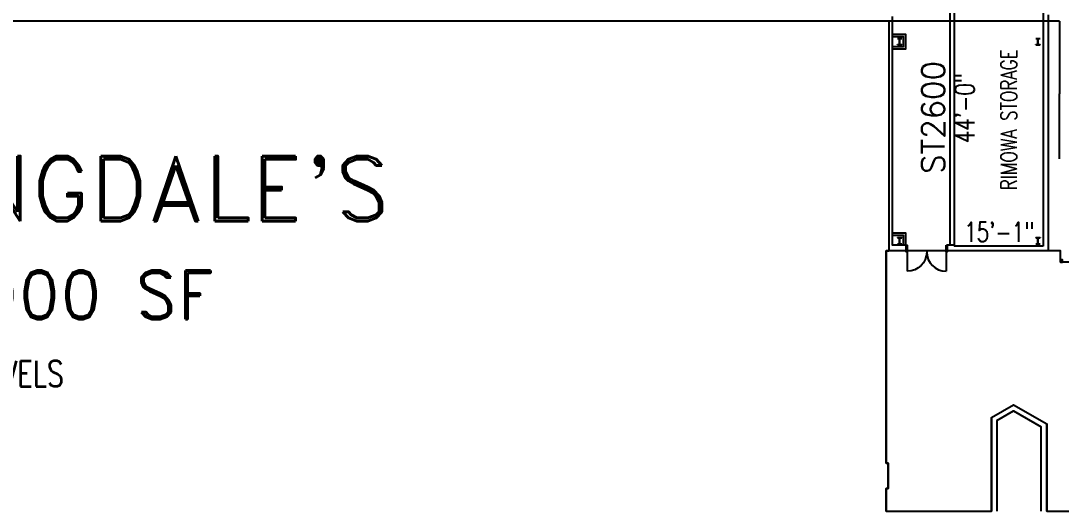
# Model space of a CAD drawing. Extents: x -13345 to 10098, y -1643 to 9113.
# Drawn here: x -7827 to -5903, y -814 to 93 of the extents above; entities that cross this region are included whole.
import ezdxf
from ezdxf.enums import TextEntityAlignment as Align

# ---------------------------------------------------------------- set-up
doc = ezdxf.new("R2010")
doc.units = 0
doc.header["$LTSCALE"] = 192
doc.header["$MEASUREMENT"] = 0
doc.layers.get('0').update_dxf_attribs({"linetype": 'CONTINUOUS'})
doc.layers.get('DEFPOINTS').update_dxf_attribs({"linetype": 'CONTINUOUS'})
for name, color, linetype in [('ARCH-DOORS-EXTERIOR', 7, 'CONTINUOUS'), ('ARCH-FEATURES', 2, 'CONTINUOUS'), ('ARCH-WALLS-EXTERIOR', 5, 'CONTINUOUS'), ('ARCH-WALLS-INTERIOR', 1, 'CONTINUOUS'), ('DIMENSIONS-TENANT', 7, 'CONTINUOUS'), ('EXPANSION-JOINT', 1, 'CONTINUOUS'), ('FM-SPNO', 3, 'CONTINUOUS'), ('FM-TEXT-TENANT', 6, 'CONTINUOUS'), ('STRUCTURAL-COLUMNS', 3, 'CONTINUOUS'), ('TEXT-ANCHORS', 2, 'CONTINUOUS'), ('TEXT-GENERAL', 2, 'CONTINUOUS'), ('TEXT-SF', 6, 'CONTINUOUS')]:
    doc.layers.add(name, color=color, linetype=linetype)
doc.layers.add('COMMON AREA FILL', color=7, linetype='CONTINUOUS', true_color=0xdedede)
doc.styles.add('ANCHOR-GGP', font='romand.shx')
doc.styles.add('ATTR', font='romans.shx', dxfattribs={"width": 0.8, "height": 0.10401})
doc.styles.add('SIMPLEX', font='SIMPLEX.shx', dxfattribs={"width": 0.75})
doc.styles.get("Standard").update_dxf_attribs({"font": 'txt.shx', "width": 0.75})
doc.dimstyles.new('LP-SP-MP (without ticks)', dxfattribs={"dimscale": 0, "dimtxt": 36, "dimasz": 12, "dimexe": 8, "dimexo": 8, "dimgap": 8, "dimtad": 1, "dimdec": 0, "dimrnd": 0.0625, "dimzin": 3, "dimdsep": 46, "dimlunit": 4, "dimtxsty": 'Standard', "dimblk1": 'OBLIQUE', "dimblk2": 'OBLIQUE', "dimsah": 1, "dimcen": 0.5, "dimse1": 1, "dimse2": 1, "dimsd1": 1, "dimsd2": 1, "dimclrt": 256, "dimadec": 0, "dimazin": 0, "dimtfac": 6, "dimtdec": 0, "dimtofl": 0, "dimtmove": 0, "dimatfit": 3, "dimldrblk": 'OBLIQUE', "dimfxl": 1, "dimfrac": 2, "dimtolj": 1, "dimtzin": 3, "dimarcsym": 0})

# ---------------------------------------------------------------- blocks, each defined once
blk = doc.blocks.new('12x040 W-Shape End Elev')
at = {"linetype": 'Continuous'}
for p, q in [((-4.0025, 11.94), (4.0025, 11.94)), ((-4.0025, 11.94), (-4.0025, 11.425)), ((-4.0025, 11.425), (-0.89375, 11.425)), ((-4.0025, 0.515), (-0.89375, 0.515)), ((-4.0025, 0), (-4.0025, 0.515)), ((-4.0025, 0), (4.0025, 0)), ((-0.1475, 1.26125), (-0.1475, 10.67875)), ((0.1475, 1.26125), (0.1475, 10.67875)), ((0.89375, 11.425), (4.0025, 11.425)), ((0.89375, 0.515), (4.0025, 0.515)), ((4.0025, 11.94), (4.0025, 11.425)), ((4.0025, 0), (4.0025, 0.515))]:
    blk.add_line(p, q, dxfattribs=at)
for centre, start, end in [((-0.89375, 10.67875), 0, 90), ((-0.89375, 1.26125), 270, 0), ((0.89375, 10.67875), 90, 180), ((0.89375, 1.26125), 180, 270)]:
    blk.add_arc(centre, 0.74625, start, end, dxfattribs=at)
at = {"style": 'ATTR', "width": 0.8, "flags": 9}
blk.add_attdef('ESTCODE', (0, 0), '', height=0.00636, dxfattribs=at)
blk = doc.blocks.new('*D376')
at = {"layer": 'DEFPOINTS', "color": 0, "transparency": 16777216}
for p in [(-6108.3, 195.8), (-6108.3, -332.6), (-6055.4, -332.6)]:
    blk.add_point(p, dxfattribs=at)
at = {"layer": 'DIMENSIONS-TENANT', "transparency": 16777216, "insert": (-6081.4, -68.4), "char_height": 36, "attachment_point": 5, "rotation": 90}
blk.add_mtext('\\A1;44\'-0"', dxfattribs=at)
blk = doc.blocks.new('_OBLIQUE')
at = {"color": 0, "linetype": 'ByBlock'}
blk.add_line((-0.5, -0.5), (0.5, 0.5), dxfattribs=at)
blk = doc.blocks.new('*D378')
at = {"layer": 'DEFPOINTS', "color": 0, "transparency": 16777216}
for p in [(-6108.3, -323.5), (-6108.3, -332.6), (-5927.1, -332.6)]:
    blk.add_point(p, dxfattribs=at)
at = {"layer": 'DIMENSIONS-TENANT', "transparency": 16777216, "insert": (-6017.7, -297.5), "char_height": 36, "attachment_point": 5}
blk.add_mtext('\\A1;15\'-1"', dxfattribs=at)

msp = doc.modelspace()

# ---------------------------------------------------------------- linework, layer by layer
at = {"layer": 'ARCH-DOORS-EXTERIOR'}
for p, q in [((-6187.7, -331.7), (-6187.7, -370.2)), ((-6115.7, -331.7), (-6115.7, -370.2))]:
    msp.add_line(p, q, dxfattribs=at)
at = {"layer": 'ARCH-DOORS-EXTERIOR', "flags": 128}
for points in [[(-6189.7, -322.1), (-6187.7, -322.1), (-6187.7, -334.2), (-6189.7, -334.2)], [(-6115.7, -322.1), (-6113.7, -322.1), (-6113.7, -334.2), (-6115.7, -334.2)]]:
    msp.add_lwpolyline(points, close=True, dxfattribs=at)
at = {"layer": 'ARCH-DOORS-EXTERIOR', "extrusion": (0, 0, -1)}
msp.add_arc((6187.7, -334.2), 36, 180, 270, dxfattribs=at)
at = {"layer": 'ARCH-DOORS-EXTERIOR'}
msp.add_arc((-6115.7, -334.2), 36, 180, 270, dxfattribs=at)
at = {"layer": 'ARCH-FEATURES'}
for points in [[(-6031.8, -640.5), (-5991.2, -617.1), (-5929.8, -652.5)], [(-6021.8, -646.3), (-5991.2, -628.6), (-5939.8, -658.3)], [(-6031.8, -640.5), (-6031.8, -814.1)], [(-6021.8, -646.3), (-6021.8, -814.1)], [(-5929.8, -814.1), (-5929.8, -652.5)], [(-5939.8, -814.1), (-5939.8, -658.3)]]:
    msp.add_lwpolyline(points, dxfattribs=at)
at = {"layer": 'ARCH-WALLS-EXTERIOR'}
for p, q in [((-6221.9, 94.3), (-6221.9, -332.6)), ((-6189.7, -332.6), (-6189.7, -322.1)), ((-6113.7, -332.6), (-6113.7, -322.1)), ((-6101, -322.1), (-6113.7, -322.1)), ((-5936.2, -323.5), (-6101, -323.5)), ((-6189.7, -332.6), (-6221.9, -332.6))]:
    msp.add_line(p, q, dxfattribs=at)
for points in [[(-6189.7, -322.1), (-6214.7, -322.1), (-6214.7, 101.5)], [(-6221.9, 92.3), (-9541.2, 92.3), (-9541.2, -150.2), (-9544.9, -150.2), (-9544.9, -197.2), (-9541.2, -197.2), (-9541.2, -814.1)], [(-6214.7, 41.6), (-6190.4, 41.6), (-6190.4, 68), (-6214.7, 68)], [(-6214.7, 45.8), (-6194.7, 45.8), (-6194.7, 63.7), (-6214.7, 63.7)], [(-6190.4, -322.1), (-6190.4, -299.6), (-6214.7, -299.6)], [(-6194.7, -322.1), (-6194.7, -303.9), (-6214.7, -303.9)], [(-6101, -322.1), (-6101, -323.5)], [(-6226.7, -814.1), (-6226.7, -772), (-6222.9, -772), (-6222.9, -725), (-6226.7, -725), (-6226.7, -332.6), (-6221.9, -332.6)], [(-5927.1, -332.6), (-6113.7, -332.6)], [(-5904.4, -349.2), (-5904.4, -353.2), (-5900.4, -353.2), (-5900.4, -349.2), (-5904.4, -349.2)]]:
    msp.add_lwpolyline(points, dxfattribs=at)
at = {"layer": 'ARCH-WALLS-INTERIOR'}
for p, q in [((-6101, 151.8), (-6101, -322.1)), ((-5936.2, 113.4), (-5936.2, -323.5)), ((-5927.1, 104.3), (-5927.1, -332.6))]:
    msp.add_line(p, q, dxfattribs=at)
msp.add_lwpolyline([(-6108.3, -322.1), (-6108.3, 151.8)], dxfattribs=at)
at = {"layer": 'COMMON AREA FILL'}
msp.add_lwpolyline([(-5788.4, -353.2), (-5904.4, -353.2), (-5904.4, -332.6), (-5904.4, -332.6), (-6226.7, -332.6), (-6226.7, -725), (-6222.9, -725), (-6222.9, -772), (-6226.7, -772), (-6226.7, -814.1), (-6031.8, -814.1), (-6031.8, -640.5), (-5991.2, -617.1), (-5929.8, -652.5), (-5929.8, -814.1), (-5741.9, -814.1)], dxfattribs=at)
at = {"layer": 'EXPANSION-JOINT'}
msp.add_line((-5906.4, 92.3), (-5906.4, -42), dxfattribs=at)
for points in [[(-5906.4, 92.3), (-9541.2, 92.3), (-9541.2, -125.2), (-9860.9, -125.2), (-9860.9, -162.2)], [(-5906.4, -162.2), (-5906.4, -42)]]:
    msp.add_lwpolyline(points, dxfattribs=at)

# ---------------------------------------------------------------- block references
at = {"layer": 'STRUCTURAL-COLUMNS'}
for p in [(-6201.7, 48.8), (-5945.9, 48.8), (-6201.7, -319.7), (-5945.9, -319.7)]:
    msp.add_blockref('12x040 W-Shape End Elev', p, dxfattribs=at)

# ---------------------------------------------------------------- texts
at = {"layer": 'FM-SPNO'}
msp.add_text('ST2600', height=42, rotation=90, dxfattribs=at).set_placement((-6139.7, -85.6), align=Align.MIDDLE_CENTER)
at = {"layer": 'FM-TEXT-TENANT', "style": 'SIMPLEX', "width": 0.75}
msp.add_text('RIMOWA STORAGE', height=30, rotation=90, dxfattribs=at).set_placement((-5999.9, -90), align=Align.MIDDLE_CENTER)
at = {"layer": 'TEXT-ANCHORS', "insert": (-7825.2, -277.2), "char_height": 120, "width": 1535.349, "attachment_point": 8, "style": 'ANCHOR-GGP'}
msp.add_mtext("BLOOMINGDALE'S", dxfattribs=at)
at = {"layer": 'TEXT-GENERAL', "style": 'SIMPLEX', "width": 0.75}
msp.add_text('3 LEVELS', height=48, dxfattribs=at).set_placement((-7859.8, -559.6), align=Align.MIDDLE_CENTER)
at = {"layer": 'TEXT-SF', "insert": (-7825.2, -427.4), "char_height": 90, "width": 1535.349, "attachment_point": 5, "style": 'ANCHOR-GGP'}
msp.add_mtext('162,000 SF', dxfattribs=at)

# ---------------------------------------------------------------- dimensions: what is measured, and where the dimension line sits
at = {"layer": 'DIMENSIONS-TENANT'}
dim = msp.add_linear_dim(base=(-6055.4, -332.6), p1=(-6108.3, 195.8), p2=(-6108.3, -332.6), angle=90, dimstyle='LP-SP-MP (without ticks)', override={"dimscale": 1}, dxfattribs=at)
dim.commit()
dim.dimension.update_dxf_attribs({"geometry": '*D376', "text_midpoint": (-6081.4, -68.4)})
dim = msp.add_linear_dim(base=(-6108.3, -323.5), p1=(-5927.1, -332.6), p2=(-6108.3, -332.6), dimstyle='LP-SP-MP (without ticks)', override={"dimscale": 1}, dxfattribs=at)
dim.commit()
dim.dimension.update_dxf_attribs({"geometry": '*D378', "text_midpoint": (-6017.7, -323.5), "dimtype": 160})

doc.saveas('drawing.dxf')
